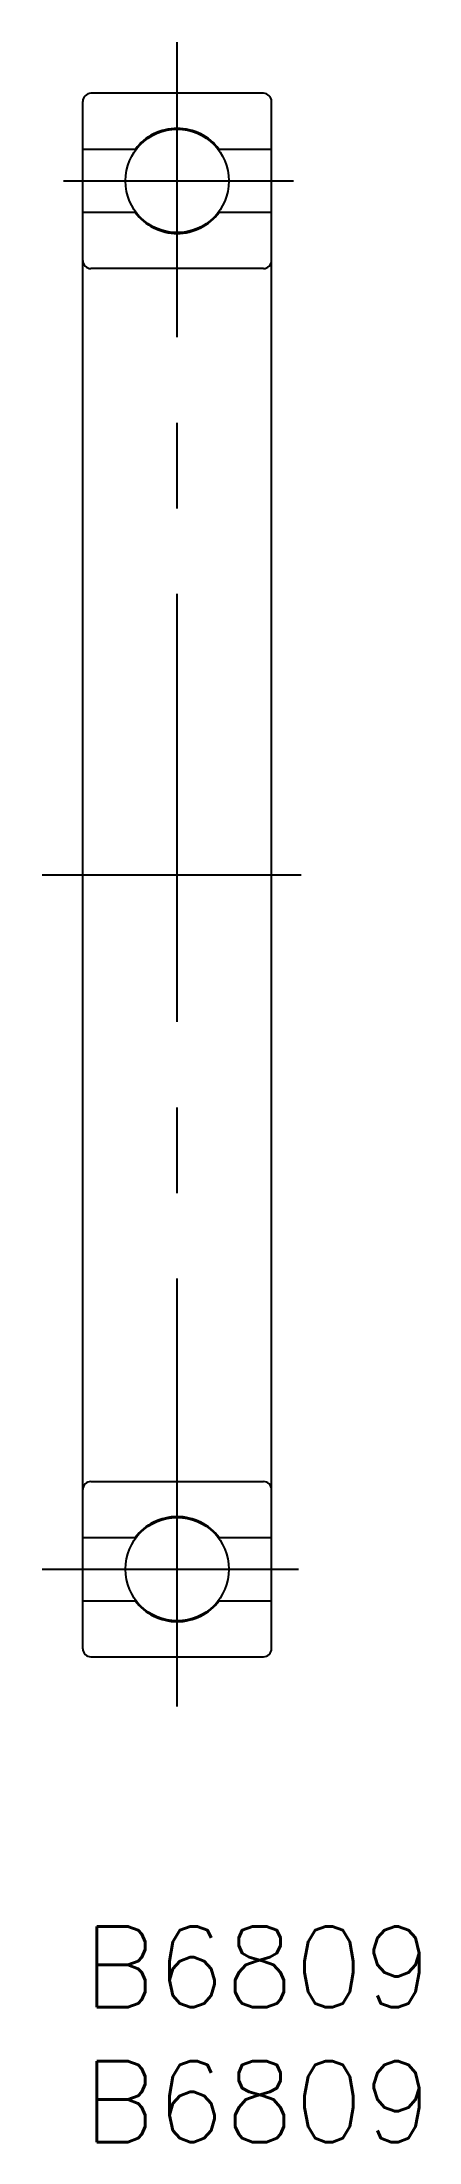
# Model space of a CAD drawing. Extents: x -1.5 to 12.5, y -8 to 69.9.
import ezdxf

# ---------------------------------------------------------------- set-up
doc = ezdxf.new("R2010")
doc.units = 0
doc.header["$LTSCALE"] = 0.5
doc.linetypes.add('CENTER', pattern=[50.8, 31.75, -6.35, 6.35, -6.35])
for name, color, linetype in [('MSM_CENTER', 1, 'CENTER'), ('MSM_CONTINUOUS', 7, 'CONTINUOUS'), ('MSM_PART_NUMBER', 7, 'CONTINUOUS')]:
    doc.layers.add(name, color=color, linetype=linetype)
doc.styles.get("Standard").update_dxf_attribs({"font": 'txt.shx', "height": 3, "bigfont": 'bigfont.shx'})

msp = doc.modelspace()

# ---------------------------------------------------------------- linework, layer by layer
at = {"layer": 'MSM_CENTER'}
for p, q in [((3.5, 8.152), (3.5, 69.903)), ((-0.712, 64.75), (7.817, 64.75)), ((8.097, 39), (-1.508, 39)), ((-1.514, 13.25), (7.999, 13.25))]:
    msp.add_line(p, q, dxfattribs=at)
at = {"layer": 'MSM_CONTINUOUS'}
for p, q in [((6.7, 68), (0.3, 68)), ((0, 10.3), (0, 67.7)), ((7, 10.3), (7, 67.7)), ((1.94, 65.92), (0, 65.92)), ((1.94, 65.92), (1.94, 65.865)), ((7, 65.92), (5.06, 65.92)), ((5.06, 65.92), (5.06, 65.865)), ((1.94, 63.58), (0, 63.58)), ((1.94, 63.58), (1.94, 63.635)), ((5.06, 63.58), (5.06, 63.635)), ((7, 63.58), (5.06, 63.58)), ((6.7, 61.5), (0.3, 61.5)), ((0.3, 16.5), (6.7, 16.5)), ((0, 14.42), (1.94, 14.42)), ((1.94, 14.42), (1.94, 14.365)), ((5.06, 14.42), (7, 14.42)), ((5.06, 14.42), (5.06, 14.365)), ((0, 12.08), (1.94, 12.08)), ((1.94, 12.08), (1.94, 12.135)), ((5.06, 12.08), (5.06, 12.135)), ((5.06, 12.08), (7, 12.08)), ((0.3, 10), (6.7, 10))]:
    msp.add_line(p, q, dxfattribs=at)
for centre, radius in [((3.5, 64.75), 1.918), ((3.5, 13.25), 1.917)]:
    msp.add_circle(centre, radius, dxfattribs=at)
for centre, radius, start, end in [((0.3, 67.7), 0.3, 90, 180), ((6.7, 67.7), 0.3, 0, 90), ((3.5, 64.75), 1.95, 36.8699, 143.1301), ((3.5, 64.75), 1.95, 216.8699, 323.1301), ((0.3, 61.8), 0.3, 180, 270), ((6.7, 61.8), 0.3, 270, 0), ((0.3, 16.2), 0.3, 90, 180), ((6.7, 16.2), 0.3, 360, 90), ((3.5, 13.25), 1.95, 36.8699, 143.1301), ((3.5, 13.25), 1.95, 216.8699, 323.1301), ((0.3, 10.3), 0.3, 180, 270), ((6.7, 10.3), 0.3, 270, 0)]:
    msp.add_arc(centre, radius, start, end, dxfattribs=at)

# ---------------------------------------------------------------- texts
at = {"layer": 'MSM_PART_NUMBER'}
for p in [(0, -3), (0, -8)]:
    msp.add_text('B6809', height=3, dxfattribs=at).set_placement(p)

doc.saveas('drawing.dxf')
